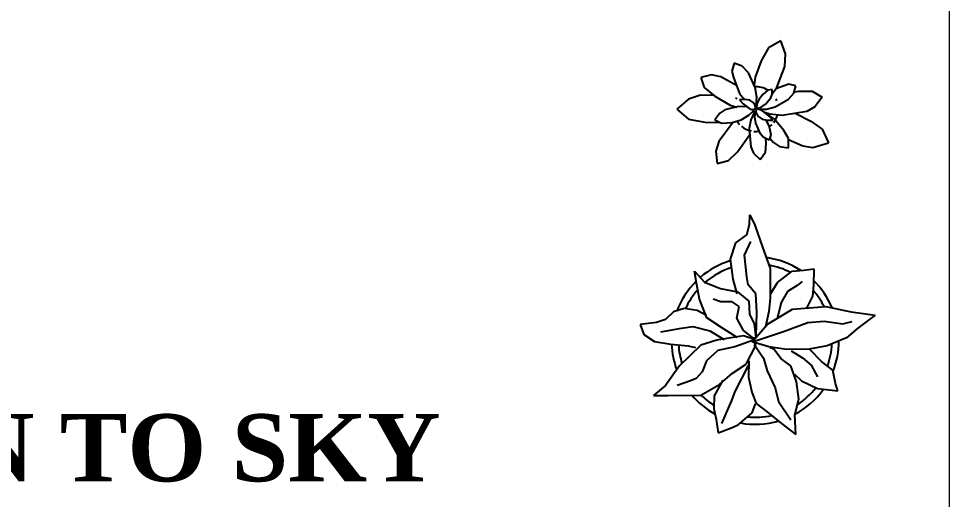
# Model space of a CAD drawing. Header units: inches. Extents: x 327481 to 195042051, y -335014 to 44773228.
# Drawn here: x 370142.3 to 370225.4, y -317140.4 to -317097.5 of the extents above; entities that cross this region are included whole.
import ezdxf

# ---------------------------------------------------------------- set-up
doc = ezdxf.new("R2010")
doc.units = ezdxf.units.IN
doc.header["$MEASUREMENT"] = 0
doc.layers.add('CAY', color=94, linetype='Continuous')
doc.layers.add('PATHWAY', color=19, linetype='Continuous')
doc.layers.add('TEXT', color=7, linetype='Continuous', lineweight=0)
doc.styles.add('ATT', font='romans.shx')
doc.styles.get("Standard").update_dxf_attribs({"font": 'times.ttf', "height": 12})

# ---------------------------------------------------------------- blocks, each defined once
blk = doc.blocks.new('12PPLT12')
at = {"color": 0, "linetype": 'ByBlock'}
for p, q in [((-0.0344, 0.6941), (-0.0316, 0.7514)), ((-0.0316, 0.7514), (-0.0021, 0.6891)), ((-0.0505, 0.6319), (-0.0344, 0.6941)), ((-0.0021, 0.6891), (0.044, 0.559)), ((-0.1155, 0.5834), (-0.0505, 0.6319)), ((-0.1483, 0.4856), (-0.1155, 0.5834)), ((-0.0643, 0.5101), (-0.0261, 0.5913)), ((0.044, 0.559), (0.0902, 0.4316)), ((-0.0505, 0.38), (-0.0643, 0.5101)), ((-0.1321, 0.3666), (-0.1483, 0.4856)), ((-0.3489, 0.3338), (-0.3623, 0.415)), ((-0.3623, 0.415), (-0.3028, 0.35)), ((0.0902, 0.4316), (0.0902, 0.3393)), ((0.1335, 0.3472), (0.2202, 0.415)), ((0.2202, 0.415), (0.2908, 0.4206)), ((0.2908, 0.4206), (0.3503, 0.4289)), ((0.3503, 0.4289), (0.3475, 0.331)), ((-0.3323, 0.2471), (-0.3489, 0.3338)), ((-0.3028, 0.35), (-0.2078, 0.3121)), ((-0.1077, 0.2794), (-0.1321, 0.3666)), ((-0.0427, 0.3338), (-0.0505, 0.38)), ((0.0035, 0.2794), (-0.0427, 0.3338)), ((0.0902, 0.3393), (0.0902, 0.2526)), ((0.0929, 0.2821), (0.1335, 0.3472)), ((0.2797, 0.3527), (0.2502, 0.3283)), ((-0.2078, 0.3121), (-0.1049, 0.2904)), ((-0.1049, 0.2904), (-0.0371, 0.236)), ((0.009, 0.1686), (0.0035, 0.2794)), ((0.193, 0.2932), (0.1552, 0.2282)), ((0.2502, 0.3283), (0.193, 0.2932)), ((0.3475, 0.331), (0.3424, 0.266)), ((-0.2889, 0.1359), (-0.3323, 0.2471)), ((-0.205, 0.2309), (-0.2511, 0.2471)), ((-0.1372, 0.2309), (-0.205, 0.2309)), ((-0.0966, 0.2037), (-0.1372, 0.2309)), ((-0.0371, 0.236), (-0.0344, 0.1576)), ((0.0902, 0.2526), (0.0823, 0.1737)), ((0.1552, 0.2282), (0.1307, 0.1303)), ((0.3424, 0.266), (0.3042, 0.1903)), ((-0.4868, 0.171), (-0.5357, 0.1253)), ((-0.4245, 0.1926), (-0.4868, 0.171)), ((-0.3461, 0.1793), (-0.4245, 0.1926)), ((-0.2917, 0.1493), (-0.3461, 0.1793)), ((-0.1104, 0.1331), (-0.0966, 0.2037)), ((0.0062, 0.0275), (0.009, 0.1686)), ((0.0823, 0.1737), (0.0606, 0.0819)), ((0.074, 0.0981), (0.223, 0.1876)), ((0.223, 0.1876), (0.4208, 0.2037)), ((0.4208, 0.2037), (0.5726, 0.171)), ((0.5726, 0.171), (0.716, 0.152)), ((-0.5357, 0.1253), (-0.5901, 0.1087)), ((-0.1944, 0.0736), (-0.2889, 0.1359)), ((-0.0694, 0.0602), (-0.1104, 0.1331)), ((-0.0344, 0.1576), (-0.0071, 0.1008)), ((0.3152, 0.1087), (0.4125, 0.117)), ((0.4125, 0.117), (0.5237, 0.1008)), ((0.5237, 0.1008), (0.5781, 0.1142)), ((0.716, 0.152), (0.6131, 0.0736)), ((-0.6712, 0.0981), (-0.6874, 0.0953)), ((-0.6874, 0.0953), (-0.6657, 0.0358)), ((-0.5901, 0.1087), (-0.6712, 0.0981)), ((-0.5629, 0.0519), (-0.4407, 0.0736)), ((-0.4407, 0.0736), (-0.3733, 0.0842)), ((-0.3733, 0.0842), (-0.27, 0.0575)), ((-0.27, 0.0575), (-0.1861, 0.0058)), ((-0.1077, 0.0192), (-0.1944, 0.0736)), ((-0.0099, 0.0141), (-0.0694, 0.0602)), ((-0.0182, -0.0076), (0.074, 0.0981)), ((-0.0071, 0.1008), (0.0035, 0.0169)), ((0.169, 0.0547), (0.3152, 0.1087)), ((0.6131, 0.0736), (0.5453, 0.0169)), ((-0.6657, 0.0358), (-0.6007, -0.0048)), ((-0.2294, 0.003), (-0.3244, -0.0265)), ((-0.0694, 0.0275), (-0.2294, 0.003)), ((-0.0099, 0.003), (-0.1211, -0.0376)), ((-0.0021, 0.0058), (-0.0694, 0.0275)), ((-0.0099, -0.0048), (0.169, 0.0547)), ((0.0035, 0.0169), (-0.0099, 0.0141)), ((0.0035, -0.0293), (-0.0099, 0.003)), ((0.5453, 0.0169), (0.4291, -0.0321)), ((-0.6007, -0.0048), (-0.5034, -0.0214)), ((-0.5034, -0.0214), (-0.4001, -0.0321)), ((-0.4001, -0.0321), (-0.3567, -0.0404)), ((-0.3244, -0.0265), (-0.395, -0.0943)), ((-0.1211, -0.0376), (-0.2239, -0.0593)), ((-0.0533, -0.1405), (0.0035, -0.0293)), ((0.0823, -0.0376), (-0.0182, -0.0076)), ((-0.0071, -0.0242), (0.0496, -0.1054)), ((0.1879, -0.0537), (0.0823, -0.0376)), ((0.1118, -0.051), (0.0902, -0.0431)), ((0.1552, -0.1082), (0.1118, -0.051)), ((0.3231, -0.051), (0.1879, -0.0537)), ((0.4291, -0.0321), (0.3231, -0.051)), ((0.3964, -0.1243), (0.3258, -0.0537)), ((-0.395, -0.0943), (-0.4517, -0.1515)), ((-0.2239, -0.0593), (-0.2917, -0.1216)), ((0.0496, -0.1054), (0.0713, -0.1811)), ((0.2124, -0.1515), (0.1552, -0.1082)), ((0.2147, -0.062), (0.2825, -0.1026)), ((0.2825, -0.1026), (0.3341, -0.146)), ((-0.4517, -0.1515), (-0.5357, -0.2678)), ((-0.2917, -0.1216), (-0.3161, -0.1866)), ((-0.1349, -0.1949), (-0.0533, -0.1405)), ((-0.1192, -0.3038), (-0.0399, -0.1479)), ((-0.0371, -0.1216), (-0.0399, -0.2194)), ((0.2474, -0.2461), (0.2124, -0.1515)), ((0.3341, -0.146), (0.3719, -0.2166)), ((0.4642, -0.176), (0.3964, -0.1243)), ((-0.3161, -0.1866), (-0.3516, -0.2272)), ((-0.2133, -0.2627), (-0.1349, -0.1949)), ((-0.0399, -0.2194), (-0.021, -0.3084)), ((0.0713, -0.1811), (0.1201, -0.2817)), ((0.2341, -0.2), (0.2774, -0.2411)), ((0.4803, -0.2572), (0.4642, -0.176)), ((-0.5357, -0.2678), (-0.6062, -0.3278)), ((-0.3867, -0.2411), (-0.4651, -0.2678)), ((-0.3516, -0.2272), (-0.3867, -0.2411)), ((-0.3244, -0.325), (-0.2133, -0.2627)), ((-0.193, -0.2355), (-0.2442, -0.3296)), ((0.2608, -0.3495), (0.2474, -0.2461)), ((0.2774, -0.2411), (0.3719, -0.2867)), ((0.4942, -0.3006), (0.4803, -0.2572)), ((-0.6062, -0.3278), (-0.5223, -0.3278)), ((-0.5223, -0.3278), (-0.3244, -0.325)), ((-0.2442, -0.3296), (-0.247, -0.4062)), ((-0.139, -0.3578), (-0.1192, -0.3038)), ((-0.021, -0.3084), (0.0062, -0.3762)), ((0.1201, -0.2817), (0.139, -0.3629)), ((0.3719, -0.2867), (0.4942, -0.3006)), ((-0.199, -0.4943), (-0.139, -0.3578)), ((-0.0173, -0.4316), (0.0025, -0.3776)), ((0.0062, -0.3762), (0.074, -0.4279)), ((0.139, -0.3629), (0.2124, -0.474)), ((0.2364, -0.4441), (0.2608, -0.3495)), ((-0.247, -0.4062), (-0.2327, -0.4713)), ((-0.1021, -0.5026), (-0.0173, -0.4316)), ((0.074, -0.4279), (0.158, -0.4957)), ((0.2419, -0.5608), (0.2364, -0.4441)), ((-0.2327, -0.4713), (-0.2216, -0.5511)), ((0.158, -0.4957), (0.2419, -0.5608)), ((-0.2216, -0.5511), (-0.1478, -0.5225)), ((-0.1478, -0.5225), (-0.1021, -0.5026))]:
    blk.add_line(p, q, dxfattribs=at)
for radius, start, end in [(0.5, 107.123, 130.9816), (0.5, 56.9563, 82.295), (0.4583, 62.6899, 79.5345), (0.4583, 107.9864, 130.5771), (0.5, 134.8021, 159.1804), (0.5, 22.9768, 45.8473), (0.4583, 138.4756, 155.3347), (0.4583, 26.2761, 41.1349), (0.5, 182.503, 200.4563), (0.4583, 183.2699, 197.4002), (0.4583, 340.6559, 357.5057), (0.5, 338.5862, 359.7442), (0.5, 220.6606, 241.3393), (0.4583, 225.0835, 237.5023), (0.5, 298.3455, 324.4541), (0.4583, 303.3868, 322.0756), (0.5, 259.7038, 286.1281), (0.4583, 264.1886, 282.4028)]:
    blk.add_arc((0, 0), radius, start, end, dxfattribs=at)
at = {"color": 0, "linetype": 'ByBlock', "style": 'ATT'}
for tag, p, flags in [('ITEM', (-1, -3.25), 3), ('ROOM_NUMBER', (-1, -4.5833), 1)]:
    blk.add_attdef(tag, p, '', height=1, dxfattribs=dict(at, flags=flags))
blk = doc.blocks.new('Archi.Space.tree4542')
at = {"layer": 'CAY'}
for p, q in [((179.939, 63.706), (179.506, 63.455)), ((180.1, 63.243), (179.939, 63.706)), ((179.506, 63.455), (179.245, 62.994)), ((180.08, 62.798), (180.1, 63.243)), ((178.297, 62.914), (178.215, 62.638)), ((178.578, 62.806), (178.297, 62.914)), ((179.245, 62.994), (179.028, 62.427)), ((177.496, 62.502), (177.126, 62.415)), ((177.825, 62.44), (177.496, 62.502)), ((178.215, 62.638), (178.271, 62.407)), ((178.802, 62.571), (178.578, 62.806)), ((179.032, 62.056), (178.802, 62.571)), ((179.792, 62.059), (180.08, 62.798)), ((177.126, 62.415), (177.242, 62.056)), ((178.378, 62.126), (177.825, 62.44)), ((178.271, 62.407), (178.482, 61.852)), ((179.028, 62.427), (179, 62.127)), ((180.212, 62.171), (179.759, 62.012)), ((180.466, 62.118), (180.212, 62.171)), ((177.242, 62.056), (177.609, 61.753)), ((178.482, 61.852), (178.658, 61.638)), ((179.094, 61.714), (179.032, 62.056)), ((179.477, 61.962), (179.301, 61.81)), ((179.631, 61.993), (179.477, 61.962)), ((179.631, 61.831), (179.792, 62.059)), ((179.631, 61.83), (179.631, 61.993)), ((180.208, 61.646), (180.391, 61.861)), ((180.391, 61.861), (180.466, 62.118)), ((180.404, 61.903), (180.567, 61.935)), ((180.567, 61.935), (181.035, 61.935)), ((181.035, 61.935), (181.388, 61.714)), ((176.691, 61.651), (176.276, 61.295)), ((177.115, 61.789), (176.691, 61.651)), ((177.571, 61.784), (177.115, 61.789)), ((177.609, 61.753), (178.152, 61.441)), ((178.674, 61.639), (178.479, 61.628)), ((178.479, 61.628), (178.609, 61.488)), ((178.85, 61.609), (178.674, 61.639)), ((178.995, 61.508), (178.85, 61.609)), ((179.065, 61.426), (179.094, 61.714)), ((179.167, 61.649), (179.103, 61.503)), ((179.301, 61.81), (179.167, 61.649)), ((179.39, 61.471), (179.578, 61.702)), ((179.578, 61.702), (179.631, 61.83)), ((179.735, 61.38), (180.208, 61.646)), ((181.388, 61.714), (181.133, 61.379)), ((176.276, 61.295), (176.694, 60.946)), ((177.96, 61.269), (177.795, 61.162)), ((178.451, 61.388), (177.96, 61.269)), ((178.152, 61.441), (178.389, 61.373)), ((178.738, 61.378), (178.451, 61.388)), ((178.609, 61.488), (178.858, 61.301)), ((178.763, 61.372), (178.738, 61.378)), ((178.815, 61.081), (178.978, 61.244)), ((178.858, 61.301), (178.969, 61.282)), ((179.007, 61.225), (178.965, 61.231)), ((178.969, 61.282), (179.026, 61.302)), ((178.978, 61.244), (178.978, 61.282)), ((179.036, 61.426), (178.995, 61.508)), ((179.065, 61.206), (178.998, 61.177)), ((179.015, 61.184), (179.007, 61.225)), ((179.026, 61.302), (179.036, 61.311)), ((179.026, 61.023), (179.044, 61.197)), ((179.046, 61.34), (179.036, 61.426)), ((179.036, 61.311), (179.046, 61.34)), ((179.038, 61.405), (179.065, 61.426)), ((179.074, 61.282), (179.055, 61.234)), ((179.055, 61.234), (179.074, 61.148)), ((179.103, 61.503), (179.074, 61.359)), ((179.074, 61.359), (179.084, 61.34)), ((179.142, 61.292), (179.074, 61.282)), ((179.084, 61.34), (179.113, 61.33)), ((179.113, 61.33), (179.247, 61.369)), ((179.128, 61.335), (179.161, 61.302)), ((179.29, 61.243), (179.142, 61.292)), ((179.161, 61.302), (179.43, 61.302)), ((179.247, 61.369), (179.39, 61.471)), ((179.525, 61.055), (179.29, 61.243)), ((179.43, 61.302), (179.735, 61.38)), ((180.846, 61.219), (179.976, 61.074)), ((181.133, 61.379), (180.846, 61.219)), ((176.694, 60.946), (177.332, 60.834)), ((177.795, 61.162), (177.615, 60.918)), ((177.615, 60.918), (177.847, 60.802)), ((178.22, 60.834), (178.536, 60.926)), ((178.536, 60.926), (178.815, 61.081)), ((178.882, 60.927), (178.818, 60.623)), ((178.998, 61.177), (178.882, 60.927)), ((179.056, 60.803), (179.026, 61.023)), ((179.074, 61.148), (179.125, 61.057)), ((179.125, 61.057), (179.275, 60.948)), ((179.275, 60.948), (179.449, 60.908)), ((179.545, 61.119), (179.364, 61.183)), ((179.42, 61.148), (179.398, 61.156)), ((179.411, 60.917), (179.523, 60.68)), ((179.7, 60.952), (179.42, 61.148)), ((179.449, 60.908), (179.65, 60.908)), ((179.65, 60.908), (179.525, 61.055)), ((179.976, 61.074), (179.545, 61.119)), ((180.041, 60.543), (179.7, 60.952)), ((180.441, 61.152), (180.985, 60.878)), ((180.985, 60.878), (181.385, 60.595)), ((177.332, 60.834), (177.769, 60.841)), ((178.26, 60.845), (177.758, 60.155)), ((177.847, 60.802), (178.22, 60.834)), ((178.818, 60.623), (178.883, 59.97)), ((179.214, 60.432), (179.056, 60.803)), ((179.523, 60.68), (179.581, 60.408)), ((180.207, 60.271), (180.041, 60.543)), ((181.385, 60.595), (181.606, 60.108)), ((178.408, 59.8), (178.839, 60.411)), ((179.319, 60.311), (179.214, 60.432)), ((179.526, 60.207), (179.319, 60.311)), ((179.423, 60.092), (179.412, 60.264)), ((179.581, 60.408), (179.526, 60.207)), ((179.545, 60.276), (179.675, 60.121)), ((180.207, 59.938), (180.207, 60.271)), ((180.207, 60.23), (180.702, 60.004)), ((177.758, 60.155), (177.645, 59.816)), ((178.883, 59.97), (178.968, 59.755)), ((179.401, 59.785), (179.423, 60.092)), ((179.675, 60.121), (179.886, 59.986)), ((179.886, 59.986), (180.207, 59.938)), ((180.702, 60.004), (181.061, 59.954)), ((181.061, 59.954), (181.606, 60.108)), ((177.645, 59.816), (177.692, 59.391)), ((178.095, 59.487), (178.408, 59.8)), ((178.968, 59.755), (179.209, 59.526)), ((179.209, 59.526), (179.401, 59.785)), ((177.692, 59.391), (178.095, 59.487))]:
    blk.add_line(p, q, dxfattribs=at)
for start, end in [(57.1582, 93.2041), (149.2581, 153.7532), (21.2653, 25.7604), (172.4345, 176.9296), (212.1423, 223.5771), (323.0282, 344.4965), (229.8179, 257.6637), (306.6551, 316.418), (265.2848, 278.7499)]:
    blk.add_arc((179.055, 61.302), 0.787, start, end, dxfattribs=at)

msp = doc.modelspace()

# ---------------------------------------------------------------- linework, layer by layer
at = {"layer": 'PATHWAY', "lineweight": 0}
msp.add_line((370225.384, -317168.265), (370225.384, -316931.917), dxfattribs=at)

# ---------------------------------------------------------------- block references
at = {"xscale": 2.538641210217016, "yscale": 2.538641210217016, "zscale": 2.538641210217016}
msp.add_blockref('Archi.Space.tree4542', (369753.554, -317261.199), dxfattribs=at)
at = {"layer": 'CAY', "xscale": 14.9469131396474, "yscale": 14.9469131396474, "zscale": 14.9469131396474}
msp.add_blockref('12PPLT12', (370208.055, -317126.251), dxfattribs=at)

# ---------------------------------------------------------------- texts
at = {"layer": 'TEXT', "linetype": 'ByBlock', "lineweight": 30, "insert": (370149.26, -317132.816), "char_height": 6, "attachment_point": 2}
msp.add_mtext_dynamic_manual_height_columns('{\\fTimes New Roman|b1|i0|c0|p18;OPEN TO SKY}', width=156.15288, gutter_width=60, heights=[0], dxfattribs=at)

doc.saveas('drawing.dxf')
